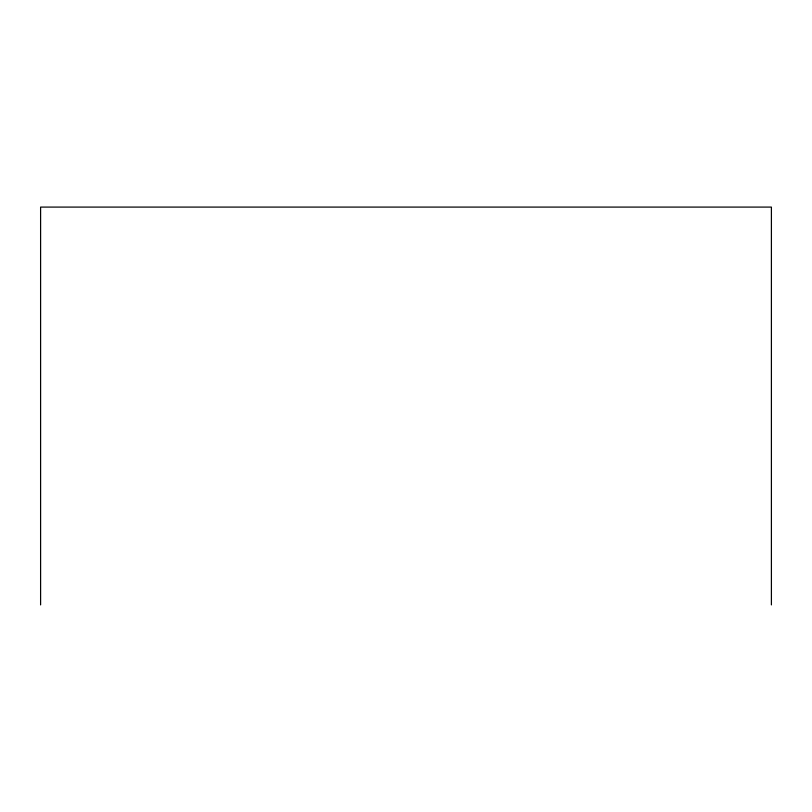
<?xml version="1.0" encoding="UTF-8"?>
<svg xmlns="http://www.w3.org/2000/svg" width="812" height="812" viewBox="0 0 812 812"><rect width="100%" height="100%" fill="white"/><g stroke="black" fill="none" stroke-linecap="round" stroke-linejoin="round"><path stroke-width="1.22" d="M771.4 604.91L771.4 207.09L40.6 207.09L40.6 604.91"/></g></svg>
